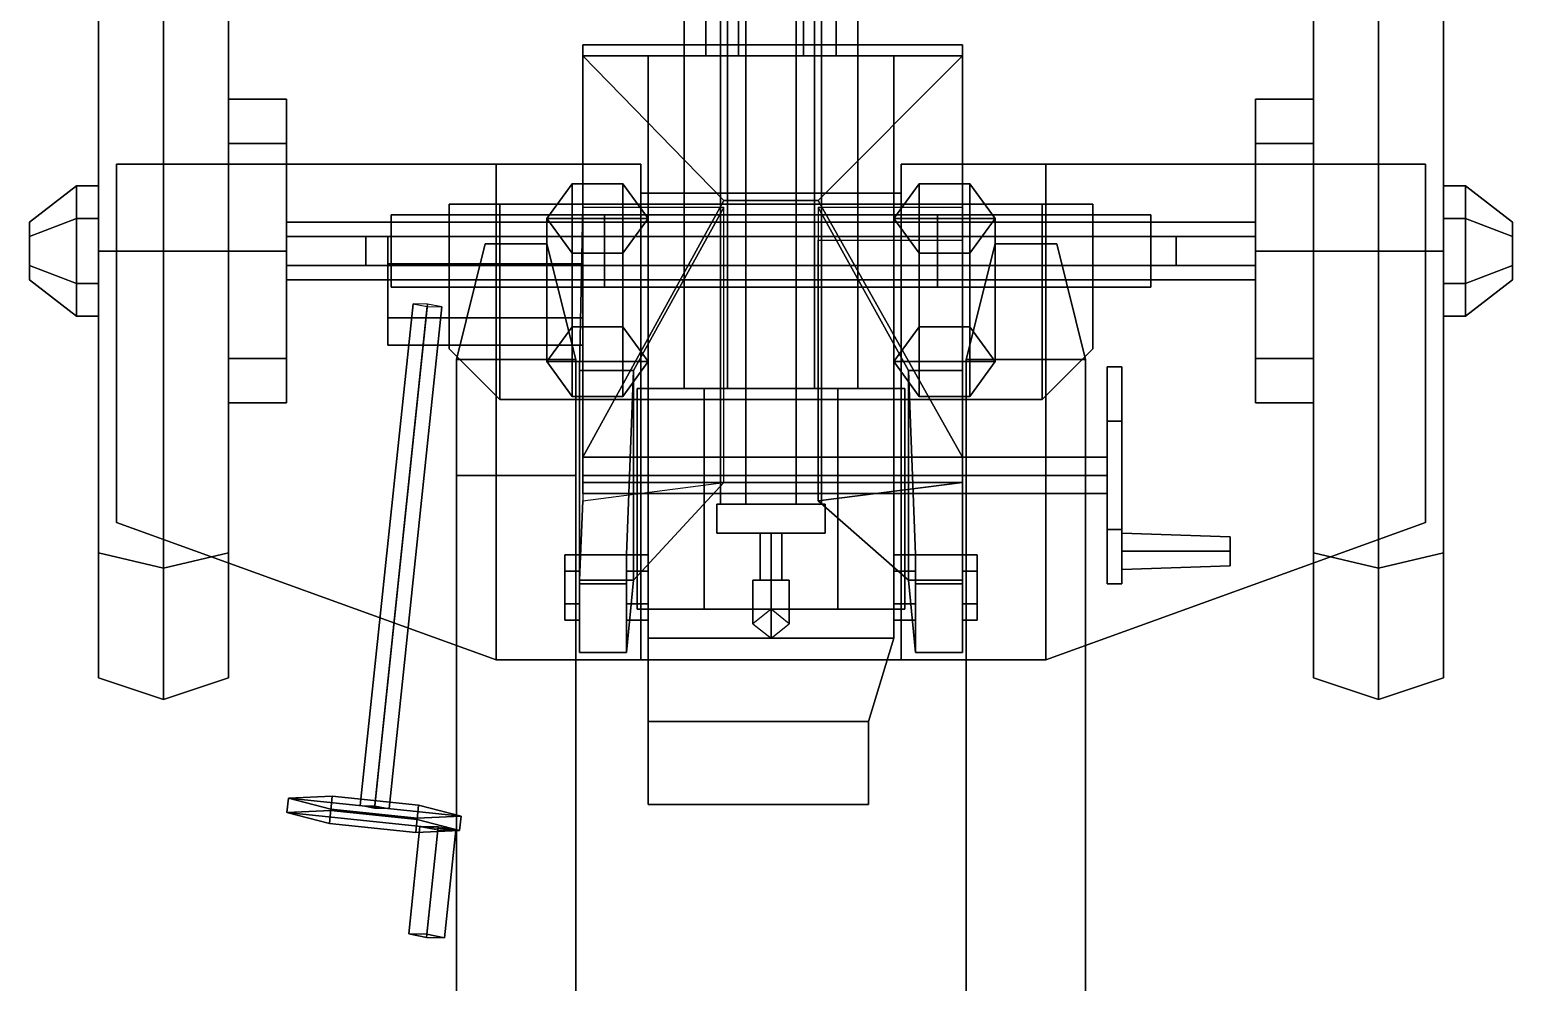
# Model space of a CAD drawing. Header units: millimetres. Extents: x -1.02 to 7, y -3.58 to 5.
# Drawn here: x -1.025 to 1.025, y -0.556 to 0.761 of the extents above; entities that cross this region are included whole.
import ezdxf

# ---------------------------------------------------------------- set-up
doc = ezdxf.new("R2010")
doc.units = ezdxf.units.MM
for name, color, linetype in [('base', 3, 'Continuous'), ('shield', 6, 'Continuous'), ('shield1', 4, 'Continuous'), ('sleeve', 5, 'Continuous'), ('st1', 2, 'Continuous'), ('wheels', 2, 'Continuous')]:
    doc.layers.add(name, color=color, linetype=linetype)

msp = doc.modelspace()

# ---------------------------------------------------------------- linework, layer by layer
at = {"layer": 'base'}
for points in [[(-0.26, 0.74, 0.425), (-0.26, 0.12, 0.425), (-0.26, 0.12, 0.485), (-0.26, 0.74, 0.485)], [(0.265, 0.74, 0.425), (0.265, 0.12, 0.425), (-0.26, 0.12, 0.425), (-0.26, 0.74, 0.425)], [(-0.26, 0.74, 0.485), (-0.26, 0.12, 0.485), (-0.26, 0.145, 0.545), (-0.26, 0.74, 0.545)], [(0.265, 0.74, 0.545), (0.265, 0.74, 0.425), (-0.26, 0.74, 0.425), (-0.26, 0.74, 0.545)], [(-0.26, 0.74, 0.545), (-0.26, 0.145, 0.545), (-0.26, 0.135, 0.795), (-0.26, 0.725, 0.71)], [(0.265, 0.725, 0.71), (0.265, 0.74, 0.545), (-0.26, 0.74, 0.545), (-0.26, 0.725, 0.71)], [(0.265, 0.12, 0.485), (0.265, 0.12, 0.425), (0.265, 0.74, 0.425), (0.265, 0.74, 0.485)], [(0.265, 0.145, 0.545), (0.265, 0.12, 0.485), (0.265, 0.74, 0.485), (0.265, 0.74, 0.545)], [(0.265, 0.135, 0.795), (0.265, 0.145, 0.545), (0.265, 0.74, 0.545), (0.265, 0.725, 0.71)], [(-0.26, 0.725, 0.71), (-0.26, 0.135, 0.795), (-0.26, 0.17, 0.795), (-0.065, 0.525, 0.83)], [(0.065, 0.525, 0.83), (0.265, 0.725, 0.71), (-0.26, 0.725, 0.71), (-0.065, 0.525, 0.83)], [(0.265, 0.17, 0.795), (0.265, 0.135, 0.795), (0.265, 0.725, 0.71), (0.065, 0.525, 0.83)], [(-0.275, 0.5481, 1.0069), (-0.31, 0.5, 0.97), (-0.31, 0.3022, 1.2278), (-0.275, 0.3502, 1.2647)], [(-0.17, 0.5, 0.97), (-0.31, 0.5, 0.97), (-0.275, 0.5481, 1.0069), (-0.205, 0.5481, 1.0069)], [(-0.205, 0.5481, 1.0069), (-0.275, 0.5481, 1.0069), (-0.275, 0.3502, 1.2647), (-0.205, 0.3502, 1.2647)], [(-0.17, 0.5, 0.97), (-0.205, 0.5481, 1.0069), (-0.205, 0.3502, 1.2647), (-0.17, 0.3022, 1.2278)], [(0.205, 0.5481, 1.0069), (0.17, 0.5, 0.97), (0.17, 0.3022, 1.2278), (0.205, 0.3502, 1.2647)], [(0.31, 0.5, 0.97), (0.17, 0.5, 0.97), (0.205, 0.5481, 1.0069), (0.275, 0.5481, 1.0069)], [(0.275, 0.5481, 1.0069), (0.205, 0.5481, 1.0069), (0.205, 0.3502, 1.2647), (0.275, 0.3502, 1.2647)], [(0.31, 0.5, 0.97), (0.275, 0.5481, 1.0069), (0.275, 0.3502, 1.2647), (0.31, 0.3022, 1.2278)], [(-0.445, 0.52, 0.695), (-0.445, 0.52, 0.545), (-0.445, 0.32, 0.545), (-0.445, 0.32, 0.695)], [(-0.445, 0.32, 0.545), (-0.445, 0.52, 0.545), (-0.375, 0.52, 0.545), (-0.375, 0.25, 0.545)], [(-0.375, 0.25, 0.695), (-0.375, 0.52, 0.695), (-0.445, 0.52, 0.695), (-0.445, 0.32, 0.695)], [(-0.375, 0.52, 0.695), (-0.375, 0.52, 0.545), (-0.445, 0.52, 0.545), (-0.445, 0.52, 0.695)], [(0.375, 0.52, 0.695), (0.375, 0.52, 0.545), (-0.375, 0.52, 0.545), (-0.375, 0.52, 0.695)], [(0.375, 0.52, 0.545), (0.375, 0.25, 0.545), (-0.375, 0.25, 0.545), (-0.375, 0.52, 0.545)], [(-0.375, 0.52, 0.695), (-0.375, 0.25, 0.695), (0.375, 0.25, 0.695), (0.375, 0.52, 0.695)], [(-0.19, 0.29, 1.06), (-0.065, 0.515, 0.83), (-0.26, 0.515, 0.795), (-0.265, 0.29, 1.06)], [(-0.26, 0.515, 0.795), (-0.26, 0.11, 0.795), (-0.265, 0, 1.06), (-0.265, 0.29, 1.06)], [(-0.065, 0.525, 0.83), (-0.26, 0.17, 0.795), (0.265, 0.17, 0.795), (0.065, 0.525, 0.83)], [(-0.19, 0, 1.06), (-0.065, 0.135, 0.83), (-0.065, 0.515, 0.83), (-0.19, 0.29, 1.06)], [(0.265, 0.29, 1.06), (0.265, 0.515, 0.795), (0.065, 0.515, 0.83), (0.19, 0.29, 1.06)], [(0.065, 0.515, 0.83), (0.065, 0.11, 0.83), (0.19, 0, 1.06), (0.19, 0.29, 1.06)], [(0.265, 0, 1.06), (0.265, 0.135, 0.795), (0.265, 0.515, 0.795), (0.265, 0.29, 1.06)], [(0.445, 0.52, 0.695), (0.445, 0.52, 0.545), (0.375, 0.52, 0.545), (0.375, 0.52, 0.695)], [(0.445, 0.52, 0.545), (0.445, 0.32, 0.545), (0.375, 0.25, 0.545), (0.375, 0.52, 0.545)], [(0.375, 0.52, 0.695), (0.375, 0.25, 0.695), (0.445, 0.32, 0.695), (0.445, 0.52, 0.695)], [(0.445, 0.32, 0.695), (0.445, 0.32, 0.545), (0.445, 0.52, 0.545), (0.445, 0.52, 0.695)], [(0.67, 0.475, 0.6546), (0.67, 0.495, 0.62), (-0.67, 0.495, 0.62), (-0.67, 0.475, 0.6546)], [(0.67, 0.495, 0.62), (0.67, 0.475, 0.5854), (-0.67, 0.475, 0.5854), (-0.67, 0.495, 0.62)], [(0.525, 0.505, 0.46), (0.525, 0.505, 0.435), (-0.525, 0.505, 0.435), (-0.525, 0.505, 0.46)], [(-0.525, 0.505, 0.46), (-0.525, 0.505, 0.435), (-0.525, 0.405, 0.435), (-0.525, 0.405, 0.46)], [(-0.525, 0.505, 0.435), (0.525, 0.505, 0.435), (0.525, 0.405, 0.435), (-0.525, 0.405, 0.435)], [(0.23, 0.505, 0.495), (0.525, 0.505, 0.46), (-0.525, 0.505, 0.46), (-0.23, 0.505, 0.495)], [(-0.23, 0.505, 0.495), (-0.525, 0.505, 0.46), (-0.525, 0.405, 0.46), (-0.23, 0.405, 0.495)], [(-0.31, 0.5, 0.97), (-0.275, 0.4519, 0.9331), (-0.275, 0.2541, 1.1909), (-0.31, 0.3022, 1.2278)], [(-0.205, 0.4519, 0.9331), (-0.275, 0.4519, 0.9331), (-0.31, 0.5, 0.97), (-0.17, 0.5, 0.97)], [(-0.23, 0.405, 0.495), (0.23, 0.405, 0.495), (0.23, 0.505, 0.495), (-0.23, 0.505, 0.495)], [(-0.205, 0.4519, 0.9331), (-0.17, 0.5, 0.97), (-0.17, 0.3022, 1.2278), (-0.205, 0.2541, 1.1909)], [(0.17, 0.5, 0.97), (0.205, 0.4519, 0.9331), (0.205, 0.2541, 1.1909), (0.17, 0.3022, 1.2278)], [(0.275, 0.4519, 0.9331), (0.205, 0.4519, 0.9331), (0.17, 0.5, 0.97), (0.31, 0.5, 0.97)], [(0.23, 0.405, 0.495), (0.525, 0.405, 0.46), (0.525, 0.505, 0.46), (0.23, 0.505, 0.495)], [(0.275, 0.4519, 0.9331), (0.31, 0.5, 0.97), (0.31, 0.3022, 1.2278), (0.275, 0.2541, 1.1909)], [(0.525, 0.405, 0.46), (0.525, 0.405, 0.435), (0.525, 0.505, 0.435), (0.525, 0.505, 0.46)], [(0.67, 0.435, 0.6546), (0.67, 0.475, 0.6546), (-0.67, 0.475, 0.6546), (-0.67, 0.435, 0.6546)], [(0.67, 0.475, 0.5854), (0.67, 0.435, 0.5854), (-0.67, 0.435, 0.5854), (-0.67, 0.475, 0.5854)], [(-0.525, 0.475, 0.685), (-0.525, 0.475, 0.405), (-0.56, 0.475, 0.405), (-0.56, 0.475, 0.685)], [(-0.56, 0.475, 0.685), (-0.56, 0.475, 0.405), (-0.56, 0.435, 0.405), (-0.56, 0.435, 0.685)], [(-0.56, 0.475, 0.405), (-0.525, 0.475, 0.405), (-0.525, 0.435, 0.405), (-0.56, 0.435, 0.405)], [(-0.56, 0.435, 0.685), (-0.525, 0.435, 0.685), (-0.525, 0.475, 0.685), (-0.56, 0.475, 0.685)], [(-0.26, 0.4375, 0.905), (-0.26, 0.475, 0.84), (-0.53, 0.475, 0.84), (-0.53, 0.4375, 0.905)], [(-0.26, 0.475, 0.84), (-0.26, 0.4375, 0.775), (-0.53, 0.4375, 0.775), (-0.53, 0.475, 0.84)], [(-0.53, 0.3625, 0.905), (-0.53, 0.4375, 0.905), (-0.53, 0.475, 0.84), (-0.53, 0.325, 0.84)], [(-0.53, 0.325, 0.84), (-0.53, 0.475, 0.84), (-0.53, 0.4375, 0.775), (-0.53, 0.3625, 0.775)], [(-0.525, 0.435, 0.685), (-0.525, 0.435, 0.405), (-0.525, 0.475, 0.405), (-0.525, 0.475, 0.685)], [(0.56, 0.475, 0.685), (0.56, 0.475, 0.405), (0.525, 0.475, 0.405), (0.525, 0.475, 0.685)], [(0.525, 0.475, 0.685), (0.525, 0.475, 0.405), (0.525, 0.435, 0.405), (0.525, 0.435, 0.685)], [(0.525, 0.475, 0.405), (0.56, 0.475, 0.405), (0.56, 0.435, 0.405), (0.525, 0.435, 0.405)], [(0.525, 0.435, 0.685), (0.56, 0.435, 0.685), (0.56, 0.475, 0.685), (0.525, 0.475, 0.685)], [(0.56, 0.435, 0.685), (0.56, 0.435, 0.405), (0.56, 0.475, 0.405), (0.56, 0.475, 0.685)], [(-0.275, 0.4519, 0.9331), (-0.205, 0.4519, 0.9331), (-0.205, 0.2541, 1.1909), (-0.275, 0.2541, 1.1909)], [(0.265, 0.47, 0.795), (0.265, 0.135, 0.795), (0.065, 0.11, 0.83), (0.065, 0.47, 0.83)], [(0.205, 0.4519, 0.9331), (0.275, 0.4519, 0.9331), (0.275, 0.2541, 1.1909), (0.205, 0.2541, 1.1909)], [(0.67, 0.415, 0.62), (0.67, 0.435, 0.6546), (-0.67, 0.435, 0.6546), (-0.67, 0.415, 0.62)], [(0.67, 0.435, 0.5854), (0.67, 0.415, 0.62), (-0.67, 0.415, 0.62), (-0.67, 0.435, 0.5854)], [(-0.56, 0.435, 0.405), (-0.525, 0.435, 0.405), (-0.525, 0.435, 0.685), (-0.56, 0.435, 0.685)], [(-0.26, 0.3625, 0.905), (-0.26, 0.4375, 0.905), (-0.53, 0.4375, 0.905), (-0.53, 0.3625, 0.905)], [(-0.26, 0.4375, 0.775), (-0.26, 0.3625, 0.775), (-0.53, 0.3625, 0.775), (-0.53, 0.4375, 0.775)], [(0.525, 0.435, 0.405), (0.56, 0.435, 0.405), (0.56, 0.435, 0.685), (0.525, 0.435, 0.685)], [(-0.525, 0.405, 0.435), (0.525, 0.405, 0.435), (0.525, 0.405, 0.46), (-0.525, 0.405, 0.46)], [(-0.525, 0.405, 0.46), (0.525, 0.405, 0.46), (0.23, 0.405, 0.495), (-0.23, 0.405, 0.495)], [(-0.4748, 0.3817, 0.8599), (-0.4949, 0.3821, 0.84), (-0.5678, -0.3114, 0.901), (-0.5477, -0.3118, 0.9209)], [(-0.4949, 0.3821, 0.84), (-0.4752, 0.3783, 0.8201), (-0.5481, -0.3152, 0.8811), (-0.5678, -0.3114, 0.901)], [(-0.4752, 0.3783, 0.8201), (-0.4551, 0.3779, 0.84), (-0.528, -0.3156, 0.901), (-0.5481, -0.3152, 0.8811)], [(-0.4551, 0.3779, 0.84), (-0.4748, 0.3817, 0.8599), (-0.5477, -0.3118, 0.9209), (-0.528, -0.3156, 0.901)], [(-0.26, 0.325, 0.84), (-0.26, 0.3625, 0.905), (-0.53, 0.3625, 0.905), (-0.53, 0.325, 0.84)], [(-0.26, 0.3625, 0.775), (-0.26, 0.325, 0.84), (-0.53, 0.325, 0.84), (-0.53, 0.3625, 0.775)], [(-0.205, 0.3502, 1.2647), (-0.275, 0.3502, 1.2647), (-0.31, 0.3022, 1.2278), (-0.17, 0.3022, 1.2278)], [(0.275, 0.3502, 1.2647), (0.205, 0.3502, 1.2647), (0.17, 0.3022, 1.2278), (0.31, 0.3022, 1.2278)], [(-0.445, 0.32, 0.695), (-0.445, 0.32, 0.545), (-0.375, 0.25, 0.545), (-0.375, 0.25, 0.695)], [(0.375, 0.25, 0.695), (0.375, 0.25, 0.545), (0.445, 0.32, 0.545), (0.445, 0.32, 0.695)], [(-0.17, 0.3022, 1.2278), (-0.31, 0.3022, 1.2278), (-0.275, 0.2541, 1.1909), (-0.205, 0.2541, 1.1909)], [(-0.265, 0.29, 1.06), (-0.265, 0, 1.06), (-0.265, -0.1, 1.24), (-0.265, 0.035, 1.345)], [(-0.2, 0.035, 1.345), (-0.19, 0.29, 1.06), (-0.265, 0.29, 1.06), (-0.265, 0.035, 1.345)], [(-0.19, 0.29, 1.06), (-0.19, 0, 1.06), (-0.265, 0, 1.06), (-0.265, 0.29, 1.06)], [(-0.2, -0.1, 1.24), (-0.19, 0, 1.06), (-0.19, 0.29, 1.06), (-0.2, 0.035, 1.345)], [(0.31, 0.3022, 1.2278), (0.17, 0.3022, 1.2278), (0.205, 0.2541, 1.1909), (0.275, 0.2541, 1.1909)], [(0.19, 0.29, 1.06), (0.19, 0, 1.06), (0.2, -0.1, 1.24), (0.2, 0.035, 1.345)], [(0.265, 0.035, 1.345), (0.265, 0.29, 1.06), (0.19, 0.29, 1.06), (0.2, 0.035, 1.345)], [(0.265, 0.29, 1.06), (0.265, 0, 1.06), (0.19, 0, 1.06), (0.19, 0.29, 1.06)], [(0.265, -0.1, 1.24), (0.265, 0, 1.06), (0.265, 0.29, 1.06), (0.265, 0.035, 1.345)], [(0.485, 0.22, 1.2949), (0.485, 0.295, 1.165), (0.465, 0.295, 1.165), (0.465, 0.22, 1.2949)], [(0.485, 0.295, 1.165), (0.485, 0.22, 1.0351), (0.465, 0.22, 1.0351), (0.465, 0.295, 1.165)], [(0.465, 0.07, 1.2949), (0.465, 0.22, 1.2949), (0.465, 0.295, 1.165), (0.465, -0.005, 1.165)], [(0.465, -0.005, 1.165), (0.465, 0.295, 1.165), (0.465, 0.22, 1.0351), (0.465, 0.07, 1.0351)], [(0.485, -0.005, 1.165), (0.485, 0.295, 1.165), (0.485, 0.22, 1.2949), (0.485, 0.07, 1.2949)], [(0.485, 0.07, 1.0351), (0.485, 0.22, 1.0351), (0.485, 0.295, 1.165), (0.485, -0.005, 1.165)], [(-0.375, 0.25, 0.695), (-0.375, 0.25, 0.545), (0.375, 0.25, 0.545), (0.375, 0.25, 0.695)], [(0.485, 0.07, 1.2949), (0.485, 0.22, 1.2949), (0.465, 0.22, 1.2949), (0.465, 0.07, 1.2949)], [(0.485, 0.22, 1.0351), (0.485, 0.07, 1.0351), (0.465, 0.07, 1.0351), (0.465, 0.22, 1.0351)], [(-0.26, 0.17, 0.795), (-0.26, 0.135, 0.795), (0.265, 0.135, 0.795), (0.265, 0.17, 0.795)], [(0.465, 0.145, 1.19), (0.465, 0.17, 1.165), (0.265, 0.17, 1.165), (0.265, 0.145, 1.19)], [(0.465, 0.17, 1.165), (0.465, 0.145, 1.14), (0.265, 0.145, 1.14), (0.265, 0.17, 1.165)], [(-0.26, 0.145, 0.545), (-0.26, 0.12, 0.485), (0.265, 0.12, 0.485), (0.265, 0.145, 0.545)], [(-0.26, 0.135, 0.795), (-0.26, 0.145, 0.545), (0.265, 0.145, 0.545), (0.265, 0.135, 0.795)], [(0.465, 0.12, 1.165), (0.465, 0.145, 1.19), (0.265, 0.145, 1.19), (0.265, 0.12, 1.165)], [(0.465, 0.145, 1.14), (0.465, 0.12, 1.165), (0.265, 0.12, 1.165), (0.265, 0.145, 1.14)], [(-0.265, 0, 1.06), (-0.26, 0.11, 0.795), (-0.065, 0.135, 0.83), (-0.19, 0, 1.06)], [(0.19, 0, 1.06), (0.065, 0.11, 0.83), (0.265, 0.135, 0.795), (0.265, 0, 1.06)], [(-0.26, 0.12, 0.485), (-0.26, 0.12, 0.425), (0.265, 0.12, 0.425), (0.265, 0.12, 0.485)], [(0.485, -0.005, 1.165), (0.485, 0.07, 1.2949), (0.465, 0.07, 1.2949), (0.465, -0.005, 1.165)], [(0.485, 0.07, 1.0351), (0.485, -0.005, 1.165), (0.465, -0.005, 1.165), (0.465, 0.07, 1.0351)], [(0.485, 0.04, 1.14), (0.485, 0.065, 1.165), (0.635, 0.06, 1.165), (0.635, 0.04, 1.145)], [(0.485, 0.065, 1.165), (0.485, 0.04, 1.19), (0.635, 0.04, 1.185), (0.635, 0.06, 1.165)], [(0.635, 0.04, 1.185), (0.635, 0.02, 1.165), (0.635, 0.04, 1.145), (0.635, 0.06, 1.165)], [(-0.265, 0.035, 1.345), (-0.265, -0.1, 1.24), (-0.265, -0.1, 1.32), (-0.265, -0.005, 1.375)], [(-0.2, -0.005, 1.375), (-0.2, 0.035, 1.345), (-0.265, 0.035, 1.345), (-0.265, -0.005, 1.375)], [(-0.2, -0.1, 1.32), (-0.2, -0.1, 1.24), (-0.2, 0.035, 1.345), (-0.2, -0.005, 1.375)], [(0.265, -0.005, 1.375), (0.265, 0.035, 1.345), (0.2, 0.035, 1.345), (0.2, -0.005, 1.375)], [(0.2, 0.035, 1.345), (0.2, -0.1, 1.24), (0.2, -0.1, 1.32), (0.2, -0.005, 1.375)], [(0.265, -0.1, 1.32), (0.265, -0.1, 1.24), (0.265, 0.035, 1.345), (0.265, -0.005, 1.375)], [(0.485, 0.015, 1.165), (0.485, 0.04, 1.14), (0.635, 0.04, 1.145), (0.635, 0.02, 1.165)], [(0.485, 0.04, 1.19), (0.485, 0.015, 1.165), (0.635, 0.02, 1.165), (0.635, 0.04, 1.185)], [(-0.265, -0.1, 1.24), (-0.265, 0, 1.06), (-0.19, 0, 1.06), (-0.2, -0.1, 1.24)], [(-0.265, -0.005, 1.375), (-0.265, -0.1, 1.32), (-0.2, -0.1, 1.32), (-0.2, -0.005, 1.375)], [(0.2, -0.1, 1.24), (0.19, 0, 1.06), (0.265, 0, 1.06), (0.265, -0.1, 1.24)], [(0.2, -0.005, 1.375), (0.2, -0.1, 1.32), (0.265, -0.1, 1.32), (0.265, -0.005, 1.375)], [(-0.265, -0.1, 1.32), (-0.265, -0.1, 1.24), (-0.2, -0.1, 1.24), (-0.2, -0.1, 1.32)], [(0.2, -0.1, 1.32), (0.2, -0.1, 1.24), (0.265, -0.1, 1.24), (0.265, -0.1, 1.32)], [(-0.6066, -0.2982, 1.0045), (-0.6672, -0.301, 0.901), (-0.6693, -0.3208, 0.9028), (-0.6087, -0.3181, 1.0063)], [(-0.6672, -0.301, 0.901), (-0.6085, -0.3163, 0.7975), (-0.6106, -0.3361, 0.7992), (-0.6693, -0.3208, 0.9028)], [(-0.4285, -0.3261, 0.901), (-0.6672, -0.301, 0.901), (-0.6066, -0.2982, 1.0045), (-0.4873, -0.3108, 1.0045)], [(-0.4892, -0.3288, 0.7975), (-0.6085, -0.3163, 0.7975), (-0.6672, -0.301, 0.901), (-0.4285, -0.3261, 0.901)], [(-0.4873, -0.3108, 1.0045), (-0.6066, -0.2982, 1.0045), (-0.6087, -0.3181, 1.0063), (-0.4894, -0.3306, 1.0063)], [(-0.4894, -0.3306, 1.0063), (-0.6087, -0.3181, 1.0063), (-0.6693, -0.3208, 0.9028), (-0.4306, -0.3459, 0.9028)], [(-0.4306, -0.3459, 0.9028), (-0.6693, -0.3208, 0.9028), (-0.6106, -0.3361, 0.7992), (-0.4912, -0.3486, 0.7992)], [(-0.6085, -0.3163, 0.7975), (-0.4892, -0.3288, 0.7975), (-0.4912, -0.3486, 0.7992), (-0.6106, -0.3361, 0.7992)], [(-0.4892, -0.3288, 0.7975), (-0.4285, -0.3261, 0.901), (-0.4306, -0.3459, 0.9028), (-0.4912, -0.3486, 0.7992)], [(-0.4285, -0.3261, 0.901), (-0.4873, -0.3108, 1.0045), (-0.4894, -0.3306, 1.0063), (-0.4306, -0.3459, 0.9028)], [(-0.4602, -0.3406, 0.9277), (-0.4853, -0.3401, 0.9028), (-0.5009, -0.4887, 0.9158), (-0.4759, -0.4892, 0.9407)], [(-0.4853, -0.3401, 0.9028), (-0.4607, -0.3449, 0.8778), (-0.4763, -0.4935, 0.8909), (-0.5009, -0.4887, 0.9158)], [(-0.4607, -0.3449, 0.8778), (-0.4356, -0.3454, 0.9028), (-0.4512, -0.494, 0.9158), (-0.4763, -0.4935, 0.8909)], [(-0.4356, -0.3454, 0.9028), (-0.4602, -0.3406, 0.9277), (-0.4759, -0.4892, 0.9407), (-0.4512, -0.494, 0.9158)], [(-0.4759, -0.4892, 0.9407), (-0.5009, -0.4887, 0.9158), (-0.4763, -0.4935, 0.8909), (-0.4512, -0.494, 0.9158)]]:
    msp.add_3dface(points, dxfattribs=at)
at = {"layer": 'shield'}
for points in [[(-0.905, 0.575, 1.405), (-0.38, 0.575, 1.405), (-0.38, -0.11, 1.915), (-0.905, 0.08, 1.78)], [(-0.38, 0.575, 1.405), (-0.905, 0.575, 1.405), (-0.905, 0.08, 1.78), (-0.38, -0.11, 1.915)], [(-0.665, 0.575, 1.06), (-0.38, 0.575, 1.06), (-0.38, 0.575, 1.405), (-0.64, 0.575, 1.405)], [(-0.38, 0.575, 1.06), (-0.665, 0.575, 1.06), (-0.64, 0.575, 1.405), (-0.38, 0.575, 1.405)], [(-0.54, 0.575, 0.935), (-0.315, 0.575, 0.935), (-0.315, 0.575, 1.06), (-0.665, 0.575, 1.06)], [(-0.315, 0.575, 0.935), (-0.54, 0.575, 0.935), (-0.665, 0.575, 1.06), (-0.315, 0.575, 1.06)], [(-0.54, 0.575, 0.805), (-0.315, 0.575, 0.805), (-0.315, 0.575, 0.935), (-0.54, 0.575, 0.935)], [(-0.315, 0.575, 0.805), (-0.54, 0.575, 0.805), (-0.54, 0.575, 0.935), (-0.315, 0.575, 0.935)], [(-0.38, 0.575, 1.405), (-0.18, 0.575, 1.405), (-0.18, -0.11, 1.915), (-0.38, -0.11, 1.915)], [(-0.18, 0.575, 1.405), (-0.38, 0.575, 1.405), (-0.38, -0.11, 1.915), (-0.18, -0.11, 1.915)], [(-0.18, 0.575, 1.06), (-0.38, 0.575, 1.06), (-0.38, 0.575, 1.405), (-0.18, 0.575, 1.405)], [(-0.38, 0.575, 1.06), (-0.18, 0.575, 1.06), (-0.18, 0.575, 1.405), (-0.38, 0.575, 1.405)], [(-0.265, 0.575, 1.025), (-0.315, 0.575, 0.935), (-0.315, 0.575, 1.06), (-0.18, 0.575, 1.06)], [(-0.315, 0.575, 0.935), (-0.265, 0.575, 1.025), (-0.18, 0.575, 1.06), (-0.315, 0.575, 1.06)], [(0.18, 0.575, 1.405), (0.38, 0.575, 1.405), (0.38, -0.11, 1.915), (0.18, -0.11, 1.915)], [(0.38, 0.575, 1.405), (0.18, 0.575, 1.405), (0.18, -0.11, 1.915), (0.38, -0.11, 1.915)], [(0.18, 0.575, 1.06), (0.38, 0.575, 1.06), (0.38, 0.575, 1.405), (0.18, 0.575, 1.405)], [(0.38, 0.575, 1.06), (0.18, 0.575, 1.06), (0.18, 0.575, 1.405), (0.38, 0.575, 1.405)], [(0.315, 0.575, 0.935), (0.265, 0.575, 1.025), (0.18, 0.575, 1.06), (0.315, 0.575, 1.06)], [(0.265, 0.575, 1.025), (0.315, 0.575, 0.935), (0.315, 0.575, 1.06), (0.18, 0.575, 1.06)], [(0.54, 0.575, 0.805), (0.315, 0.575, 0.805), (0.315, 0.575, 0.935), (0.54, 0.575, 0.935)], [(0.315, 0.575, 0.805), (0.54, 0.575, 0.805), (0.54, 0.575, 0.935), (0.315, 0.575, 0.935)], [(0.315, 0.575, 0.935), (0.54, 0.575, 0.935), (0.665, 0.575, 1.06), (0.315, 0.575, 1.06)], [(0.54, 0.575, 0.935), (0.315, 0.575, 0.935), (0.315, 0.575, 1.06), (0.665, 0.575, 1.06)], [(0.38, 0.575, 1.405), (0.905, 0.575, 1.405), (0.905, 0.08, 1.78), (0.38, -0.11, 1.915)], [(0.905, 0.575, 1.405), (0.38, 0.575, 1.405), (0.38, -0.11, 1.915), (0.905, 0.08, 1.78)], [(0.665, 0.575, 1.06), (0.38, 0.575, 1.06), (0.38, 0.575, 1.405), (0.64, 0.575, 1.405)], [(0.38, 0.575, 1.06), (0.665, 0.575, 1.06), (0.64, 0.575, 1.405), (0.38, 0.575, 1.405)]]:
    msp.add_3dface(points, dxfattribs=at)
at = {"layer": 'shield1'}
for points in [[(0.18, 0.535, 1.435), (-0.18, 0.535, 1.435), (-0.18, -0.11, 1.915), (0.18, -0.11, 1.915)], [(-0.18, 0.535, 1.435), (0.18, 0.535, 1.435), (0.18, -0.11, 1.915), (-0.18, -0.11, 1.915)]]:
    msp.add_3dface(points, dxfattribs=at)
at = {"layer": 'sleeve'}
for points in [[(-0.045, 1.68, 1.1629), (-0.09, 1.68, 1.085), (-0.09, 0.725, 1.085), (-0.045, 0.725, 1.1629)], [(-0.09, 1.68, 1.085), (-0.045, 1.68, 1.0071), (-0.045, 0.725, 1.0071), (-0.09, 0.725, 1.085)], [(0.045, 1.68, 1.1629), (-0.045, 1.68, 1.1629), (-0.045, 0.725, 1.1629), (0.045, 0.725, 1.1629)], [(-0.045, 1.68, 1.0071), (0.045, 1.68, 1.0071), (0.045, 0.725, 1.0071), (-0.045, 0.725, 1.0071)], [(0.09, 1.68, 1.085), (0.045, 1.68, 1.1629), (0.045, 0.725, 1.1629), (0.09, 0.725, 1.085)], [(0.045, 1.68, 1.0071), (0.09, 1.68, 1.085), (0.09, 0.725, 1.085), (0.045, 0.725, 1.0071)], [(-0.035, 1.45, 1.6056), (-0.07, 1.45, 1.545), (-0.07, 0.105, 1.545), (-0.035, 0.105, 1.6056)], [(-0.07, 1.45, 1.545), (-0.035, 1.45, 1.4844), (-0.035, 0.105, 1.4844), (-0.07, 0.105, 1.545)], [(0.035, 1.45, 1.6056), (-0.035, 1.45, 1.6056), (-0.035, 0.105, 1.6056), (0.035, 0.105, 1.6056)], [(-0.035, 1.45, 1.4844), (0.035, 1.45, 1.4844), (0.035, 0.105, 1.4844), (-0.035, 0.105, 1.4844)], [(0.07, 1.45, 1.545), (0.035, 1.45, 1.6056), (0.035, 0.105, 1.6056), (0.07, 0.105, 1.545)], [(0.035, 1.45, 1.4844), (0.07, 1.45, 1.545), (0.07, 0.105, 1.545), (0.035, 0.105, 1.4844)], [(-0.06, 1.265, 1.4089), (-0.12, 1.265, 1.305), (-0.12, 0.265, 1.305), (-0.06, 0.265, 1.4089)], [(-0.12, 1.265, 1.305), (-0.06, 1.265, 1.2011), (-0.06, 0.265, 1.2011), (-0.12, 0.265, 1.305)], [(0.06, 1.265, 1.4089), (-0.06, 1.265, 1.4089), (-0.06, 0.265, 1.4089), (0.06, 0.265, 1.4089)], [(-0.06, 1.265, 1.2011), (0.06, 1.265, 1.2011), (0.06, 0.265, 1.2011), (-0.06, 0.265, 1.2011)], [(0.12, 1.265, 1.305), (0.06, 1.265, 1.4089), (0.06, 0.265, 1.4089), (0.12, 0.265, 1.305)], [(0.06, 1.265, 1.2011), (0.12, 1.265, 1.305), (0.12, 0.265, 1.305), (0.06, 0.265, 1.2011)], [(0.17, 0.725, 1.035), (0.17, -0.08, 1.035), (-0.17, -0.08, 1.035), (-0.17, 0.725, 1.035)], [(-0.17, 0.725, 1.035), (-0.17, -0.04, 1.035), (-0.17, -0.04, 1.185), (-0.17, 0.725, 1.185)], [(0.17, 0.725, 1.185), (0.17, 0.725, 1.035), (-0.17, 0.725, 1.035), (-0.17, 0.725, 1.185)], [(-0.17, 0.725, 1.185), (-0.17, -0.04, 1.185), (0.17, -0.04, 1.185), (0.17, 0.725, 1.185)], [(0.17, -0.04, 1.185), (0.17, -0.04, 1.035), (0.17, 0.725, 1.035), (0.17, 0.725, 1.185)], [(-0.0925, 0.265, 1.4652), (-0.185, 0.265, 1.305), (-0.185, -0.04, 1.305), (-0.0925, -0.04, 1.4652)], [(-0.185, 0.265, 1.305), (-0.0925, 0.265, 1.1448), (-0.0925, -0.04, 1.1448), (-0.185, -0.04, 1.305)], [(-0.0925, 0.265, 1.1448), (-0.185, 0.265, 1.305), (-0.12, 0.265, 1.305), (-0.06, 0.265, 1.2011)], [(-0.12, 0.265, 1.305), (-0.185, 0.265, 1.305), (-0.0925, 0.265, 1.4652), (-0.06, 0.265, 1.4089)], [(0.0925, 0.265, 1.4652), (-0.0925, 0.265, 1.4652), (-0.0925, -0.04, 1.4652), (0.0925, -0.04, 1.4652)], [(-0.0925, 0.265, 1.1448), (0.0925, 0.265, 1.1448), (0.0925, -0.04, 1.1448), (-0.0925, -0.04, 1.1448)], [(0.06, 0.265, 1.4089), (-0.06, 0.265, 1.4089), (-0.0925, 0.265, 1.4652), (0.0925, 0.265, 1.4652)], [(-0.0925, 0.265, 1.1448), (-0.06, 0.265, 1.2011), (0.06, 0.265, 1.2011), (0.0925, 0.265, 1.1448)], [(0.185, 0.265, 1.305), (0.12, 0.265, 1.305), (0.06, 0.265, 1.4089), (0.0925, 0.265, 1.4652)], [(0.0925, 0.265, 1.1448), (0.06, 0.265, 1.2011), (0.12, 0.265, 1.305), (0.185, 0.265, 1.305)], [(0.185, 0.265, 1.305), (0.0925, 0.265, 1.4652), (0.0925, -0.04, 1.4652), (0.185, -0.04, 1.305)], [(0.0925, 0.265, 1.1448), (0.185, 0.265, 1.305), (0.185, -0.04, 1.305), (0.0925, -0.04, 1.1448)], [(-0.075, 0.105, 1.465), (-0.075, 0.065, 1.465), (-0.075, 0.065, 1.61), (-0.075, 0.105, 1.61)], [(0.075, 0.105, 1.61), (0.075, 0.105, 1.465), (-0.075, 0.105, 1.465), (-0.075, 0.105, 1.61)], [(-0.075, 0.105, 1.61), (-0.075, 0.065, 1.61), (0.075, 0.065, 1.61), (0.075, 0.105, 1.61)], [(0.075, 0.065, 1.61), (0.075, 0.065, 1.465), (0.075, 0.105, 1.465), (0.075, 0.105, 1.61)], [(-0.075, 0.065, 1.61), (-0.075, 0.065, 1.465), (0.075, 0.065, 1.465), (0.075, 0.065, 1.61)], [(0, 0.065, 1.545), (-0.015, 0.065, 1.53), (-0.015, 0, 1.53), (0, 0, 1.545)], [(-0.015, 0.065, 1.53), (0, 0.065, 1.515), (0, 0, 1.515), (-0.015, 0, 1.53)], [(0.015, 0.065, 1.53), (0, 0.065, 1.545), (0, 0, 1.545), (0.015, 0, 1.53)], [(0, 0.065, 1.515), (0.015, 0.065, 1.53), (0.015, 0, 1.53), (0, 0, 1.515)], [(-0.285, 0.0125, 1.276), (-0.285, 0.035, 1.315), (-0.265, 0.035, 1.315), (-0.265, 0.0125, 1.276)], [(-0.285, 0.035, 1.315), (-0.285, 0.0125, 1.354), (-0.265, 0.0125, 1.354), (-0.265, 0.035, 1.315)], [(-0.285, -0.055, 1.315), (-0.285, 0.035, 1.315), (-0.285, 0.0125, 1.276), (-0.285, -0.0325, 1.276)], [(-0.285, -0.0325, 1.354), (-0.285, 0.0125, 1.354), (-0.285, 0.035, 1.315), (-0.285, -0.055, 1.315)], [(-0.17, 0.0125, 1.354), (-0.17, 0.035, 1.315), (-0.2, 0.035, 1.315), (-0.2, 0.0125, 1.354)], [(-0.17, 0.035, 1.315), (-0.17, 0.0125, 1.276), (-0.2, 0.0125, 1.276), (-0.2, 0.035, 1.315)], [(0.2, 0.035, 1.315), (0.2, 0.0125, 1.276), (0.17, 0.0125, 1.276), (0.17, 0.035, 1.315)], [(0.2, 0.0125, 1.354), (0.2, 0.035, 1.315), (0.17, 0.035, 1.315), (0.17, 0.0125, 1.354)], [(0.285, 0.0125, 1.354), (0.285, 0.035, 1.315), (0.265, 0.035, 1.315), (0.265, 0.0125, 1.354)], [(0.285, 0.035, 1.315), (0.285, 0.0125, 1.276), (0.265, 0.0125, 1.276), (0.265, 0.035, 1.315)], [(0.285, -0.055, 1.315), (0.285, 0.035, 1.315), (0.285, 0.0125, 1.354), (0.285, -0.0325, 1.354)], [(0.285, -0.0325, 1.276), (0.285, 0.0125, 1.276), (0.285, 0.035, 1.315), (0.285, -0.055, 1.315)], [(-0.285, -0.0325, 1.276), (-0.285, 0.0125, 1.276), (-0.265, 0.0125, 1.276), (-0.265, -0.0325, 1.276)], [(-0.285, 0.0125, 1.354), (-0.285, -0.0325, 1.354), (-0.265, -0.0325, 1.354), (-0.265, 0.0125, 1.354)], [(-0.17, -0.0325, 1.354), (-0.17, 0.0125, 1.354), (-0.2, 0.0125, 1.354), (-0.2, -0.0325, 1.354)], [(-0.17, 0.0125, 1.276), (-0.17, -0.0325, 1.276), (-0.2, -0.0325, 1.276), (-0.2, 0.0125, 1.276)], [(0.2, 0.0125, 1.276), (0.2, -0.0325, 1.276), (0.17, -0.0325, 1.276), (0.17, 0.0125, 1.276)], [(0.2, -0.0325, 1.354), (0.2, 0.0125, 1.354), (0.17, 0.0125, 1.354), (0.17, -0.0325, 1.354)], [(0.285, -0.0325, 1.354), (0.285, 0.0125, 1.354), (0.265, 0.0125, 1.354), (0.265, -0.0325, 1.354)], [(0.285, 0.0125, 1.276), (0.285, -0.0325, 1.276), (0.265, -0.0325, 1.276), (0.265, 0.0125, 1.276)], [(0, 0, 1.555), (-0.025, 0, 1.53), (-0.025, -0.06, 1.53), (0, -0.08, 1.565)], [(-0.025, 0, 1.53), (0, 0, 1.515), (0, -0.04, 1.5), (-0.025, -0.06, 1.53)], [(-0.025, 0, 1.53), (0, 0, 1.555), (0.025, 0, 1.53), (0, 0, 1.515)], [(0.025, 0, 1.53), (0, 0, 1.555), (0, -0.08, 1.565), (0.025, -0.06, 1.53)], [(0, 0, 1.515), (0.025, 0, 1.53), (0.025, -0.06, 1.53), (0, -0.04, 1.5)], [(-0.285, -0.055, 1.315), (-0.285, -0.0325, 1.276), (-0.265, -0.0325, 1.276), (-0.265, -0.055, 1.315)], [(-0.285, -0.0325, 1.354), (-0.285, -0.055, 1.315), (-0.265, -0.055, 1.315), (-0.265, -0.0325, 1.354)], [(-0.17, -0.055, 1.315), (-0.17, -0.0325, 1.354), (-0.2, -0.0325, 1.354), (-0.2, -0.055, 1.315)], [(-0.17, -0.0325, 1.276), (-0.17, -0.055, 1.315), (-0.2, -0.055, 1.315), (-0.2, -0.0325, 1.276)], [(0.17, -0.04, 1.5), (0.17, -0.04, 1.185), (-0.17, -0.04, 1.185), (-0.17, -0.04, 1.5)], [(-0.17, -0.04, 1.035), (-0.17, -0.08, 1.035), (-0.17, -0.08, 1.565), (-0.17, -0.04, 1.5)], [(-0.17, -0.04, 1.5), (-0.17, -0.08, 1.565), (0.17, -0.08, 1.565), (0.17, -0.04, 1.5)], [(0.2, -0.0325, 1.276), (0.2, -0.055, 1.315), (0.17, -0.055, 1.315), (0.17, -0.0325, 1.276)], [(0.2, -0.055, 1.315), (0.2, -0.0325, 1.354), (0.17, -0.0325, 1.354), (0.17, -0.055, 1.315)], [(0.17, -0.08, 1.565), (0.17, -0.08, 1.035), (0.17, -0.04, 1.035), (0.17, -0.04, 1.5)], [(0.285, -0.055, 1.315), (0.285, -0.0325, 1.354), (0.265, -0.0325, 1.354), (0.265, -0.055, 1.315)], [(0.285, -0.0325, 1.276), (0.285, -0.055, 1.315), (0.265, -0.055, 1.315), (0.265, -0.0325, 1.276)], [(-0.17, -0.08, 1.035), (-0.17, -0.195, 1.035), (-0.17, -0.195, 1.565), (-0.17, -0.08, 1.565)], [(0.17, -0.08, 1.035), (0.135, -0.195, 1.035), (-0.17, -0.195, 1.035), (-0.17, -0.08, 1.035)], [(-0.17, -0.08, 1.565), (-0.17, -0.195, 1.565), (0.135, -0.195, 1.565), (0.17, -0.08, 1.565)], [(0.135, -0.195, 1.565), (0.135, -0.195, 1.035), (0.17, -0.08, 1.035), (0.17, -0.08, 1.565)], [(-0.17, -0.195, 1.12), (-0.17, -0.31, 1.18), (-0.17, -0.31, 1.565), (-0.17, -0.195, 1.565)], [(0.135, -0.195, 1.12), (0.135, -0.31, 1.18), (-0.17, -0.31, 1.18), (-0.17, -0.195, 1.12)], [(-0.17, -0.195, 1.565), (-0.17, -0.31, 1.565), (0.135, -0.31, 1.565), (0.135, -0.195, 1.565)], [(-0.17, -0.195, 1.12), (-0.17, -0.195, 1.035), (0.135, -0.195, 1.035), (0.135, -0.195, 1.12)], [(0.135, -0.31, 1.565), (0.135, -0.31, 1.18), (0.135, -0.195, 1.12), (0.135, -0.195, 1.565)], [(-0.17, -0.31, 1.565), (-0.17, -0.31, 1.18), (0.135, -0.31, 1.18), (0.135, -0.31, 1.565)]]:
    msp.add_3dface(points, dxfattribs=at)
at = {"layer": 'st1'}
for points in [[(-0.395, 0.465, 0.445), (-0.435, 0.305, 0.445), (-0.435, 0.305, 0.485), (-0.395, 0.465, 0.485)], [(-0.31, 0.465, 0.445), (-0.27, 0.305, 0.445), (-0.435, 0.305, 0.445), (-0.395, 0.465, 0.445)], [(-0.395, 0.465, 0.485), (-0.435, 0.305, 0.485), (-0.27, 0.305, 0.485), (-0.31, 0.465, 0.485)], [(-0.395, 0.465, 0.745), (-0.435, 0.305, 0.745), (-0.435, 0.305, 0.785), (-0.395, 0.465, 0.785)], [(-0.31, 0.465, 0.745), (-0.27, 0.305, 0.745), (-0.435, 0.305, 0.745), (-0.395, 0.465, 0.745)], [(-0.395, 0.465, 0.785), (-0.435, 0.305, 0.785), (-0.27, 0.305, 0.785), (-0.31, 0.465, 0.785)], [(-0.31, 0.465, 0.485), (-0.31, 0.465, 0.445), (-0.395, 0.465, 0.445), (-0.395, 0.465, 0.485)], [(-0.31, 0.465, 0.785), (-0.31, 0.465, 0.745), (-0.395, 0.465, 0.745), (-0.395, 0.465, 0.785)], [(-0.27, 0.305, 0.485), (-0.27, 0.305, 0.445), (-0.31, 0.465, 0.445), (-0.31, 0.465, 0.485)], [(-0.27, 0.305, 0.785), (-0.27, 0.305, 0.745), (-0.31, 0.465, 0.745), (-0.31, 0.465, 0.785)], [(0.31, 0.465, 0.445), (0.27, 0.305, 0.445), (0.27, 0.305, 0.485), (0.31, 0.465, 0.485)], [(0.31, 0.465, 0.485), (0.27, 0.305, 0.485), (0.435, 0.305, 0.485), (0.395, 0.465, 0.485)], [(0.395, 0.465, 0.445), (0.435, 0.305, 0.445), (0.27, 0.305, 0.445), (0.31, 0.465, 0.445)], [(0.31, 0.465, 0.745), (0.27, 0.305, 0.745), (0.27, 0.305, 0.785), (0.31, 0.465, 0.785)], [(0.395, 0.465, 0.745), (0.435, 0.305, 0.745), (0.27, 0.305, 0.745), (0.31, 0.465, 0.745)], [(0.31, 0.465, 0.785), (0.27, 0.305, 0.785), (0.435, 0.305, 0.785), (0.395, 0.465, 0.785)], [(0.395, 0.465, 0.485), (0.395, 0.465, 0.445), (0.31, 0.465, 0.445), (0.31, 0.465, 0.485)], [(0.395, 0.465, 0.785), (0.395, 0.465, 0.745), (0.31, 0.465, 0.745), (0.31, 0.465, 0.785)], [(0.435, 0.305, 0.485), (0.435, 0.305, 0.445), (0.395, 0.465, 0.445), (0.395, 0.465, 0.485)], [(0.435, 0.305, 0.785), (0.435, 0.305, 0.745), (0.395, 0.465, 0.745), (0.395, 0.465, 0.785)], [(-0.435, 0.305, 0.445), (-0.435, 0.145, 0.445), (-0.435, 0.145, 0.585), (-0.435, 0.305, 0.485)], [(-0.27, 0.305, 0.445), (-0.27, 0.145, 0.445), (-0.435, 0.145, 0.445), (-0.435, 0.305, 0.445)], [(-0.435, 0.305, 0.485), (-0.435, 0.145, 0.585), (-0.27, 0.145, 0.585), (-0.27, 0.305, 0.485)], [(-0.435, 0.305, 0.745), (-0.435, 0.145, 0.635), (-0.435, 0.145, 0.775), (-0.435, 0.305, 0.785)], [(-0.27, 0.305, 0.745), (-0.27, 0.145, 0.635), (-0.435, 0.145, 0.635), (-0.435, 0.305, 0.745)], [(-0.435, 0.305, 0.785), (-0.435, 0.145, 0.775), (-0.27, 0.145, 0.775), (-0.27, 0.305, 0.785)], [(-0.27, 0.145, 0.585), (-0.27, 0.145, 0.445), (-0.27, 0.305, 0.445), (-0.27, 0.305, 0.485)], [(-0.27, 0.145, 0.775), (-0.27, 0.145, 0.635), (-0.27, 0.305, 0.745), (-0.27, 0.305, 0.785)], [(0.27, 0.305, 0.745), (0.27, 0.145, 0.635), (0.27, 0.145, 0.775), (0.27, 0.305, 0.785)], [(0.435, 0.305, 0.745), (0.435, 0.145, 0.635), (0.27, 0.145, 0.635), (0.27, 0.305, 0.745)], [(0.27, 0.305, 0.445), (0.27, 0.145, 0.445), (0.27, 0.145, 0.585), (0.27, 0.305, 0.485)], [(0.27, 0.305, 0.485), (0.27, 0.145, 0.585), (0.435, 0.145, 0.585), (0.435, 0.305, 0.485)], [(0.435, 0.305, 0.445), (0.435, 0.145, 0.445), (0.27, 0.145, 0.445), (0.27, 0.305, 0.445)], [(0.27, 0.305, 0.785), (0.27, 0.145, 0.775), (0.435, 0.145, 0.775), (0.435, 0.305, 0.785)], [(0.435, 0.145, 0.775), (0.435, 0.145, 0.635), (0.435, 0.305, 0.745), (0.435, 0.305, 0.785)], [(0.435, 0.145, 0.585), (0.435, 0.145, 0.445), (0.435, 0.305, 0.445), (0.435, 0.305, 0.485)], [(-0.27, 0.145, 0.445), (-0.27, -3.145, 0.015), (-0.435, -3.145, 0.015), (-0.435, 0.145, 0.445)], [(-0.435, -3.145, 0.22), (-0.27, -3.145, 0.22), (-0.27, 0.145, 0.775), (-0.435, 0.145, 0.775)], [(-0.435, 0.145, 0.635), (-0.27, 0.145, 0.635), (-0.27, 0.145, 0.585), (-0.435, 0.145, 0.585)], [(-0.435, 0.145, 0.445), (-0.435, -3.145, 0.015), (-0.435, -3.145, 0.22), (-0.435, 0.145, 0.775)], [(-0.27, 0.145, 0.775), (-0.27, -3.145, 0.22), (-0.27, -3.145, 0.015), (-0.27, 0.145, 0.445)], [(0.27, -3.145, 0.22), (0.435, -3.145, 0.22), (0.435, 0.145, 0.775), (0.27, 0.145, 0.775)], [(0.27, 0.145, 0.445), (0.27, -3.145, 0.015), (0.27, -3.145, 0.22), (0.27, 0.145, 0.775)], [(0.435, 0.145, 0.445), (0.435, -3.145, 0.015), (0.27, -3.145, 0.015), (0.27, 0.145, 0.445)], [(0.27, 0.145, 0.635), (0.435, 0.145, 0.635), (0.435, 0.145, 0.585), (0.27, 0.145, 0.585)], [(0.435, 0.145, 0.775), (0.435, -3.145, 0.22), (0.435, -3.145, 0.015), (0.435, 0.145, 0.445)]]:
    msp.add_3dface(points, dxfattribs=at)
at = {"layer": 'wheels'}
for points in [[(-0.93, 1.045, 0.62), (-0.93, 0.0378, 1.0372), (-0.93, 0.455, 1.21), (-0.93, 0.8722, 1.0372)], [(-0.93, 0.8722, 0.2028), (-0.93, -0.135, 0.62), (-0.93, 0.0378, 1.0372), (-0.93, 1.045, 0.62)], [(-0.75, 0.0378, 0.2028), (-0.75, 1.045, 0.62), (-0.75, 0.8722, 1.0372), (-0.75, -0.135, 0.62)], [(-0.75, 0.455, 0.03), (-0.75, 0.8722, 0.2028), (-0.75, 1.045, 0.62), (-0.75, 0.0378, 0.2028)], [(0.75, 0.455, 1.21), (0.75, 0.8722, 1.0372), (0.75, 1.045, 0.62), (0.75, 0.0378, 1.0372)], [(0.75, 0.0378, 1.0372), (0.75, 1.045, 0.62), (0.75, 0.8722, 0.2028), (0.75, -0.135, 0.62)], [(0.93, 0.8722, 1.0372), (0.93, -0.135, 0.62), (0.93, 0.0378, 0.2028), (0.93, 1.045, 0.62)], [(0.93, 1.045, 0.62), (0.93, 0.0378, 0.2028), (0.93, 0.455, 0.03), (0.93, 0.8722, 0.2028)], [(-0.84, 0.455, 1.24), (-0.84, 0.8934, 1.0584), (-0.93, 0.8722, 1.0372), (-0.93, 0.455, 1.21)], [(-0.84, 0.8934, 0.1816), (-0.84, 0.455), (-0.93, 0.455, 0.03), (-0.93, 0.8722, 0.2028)], [(-0.84, 0.8934, 1.0584), (-0.84, 0.455, 1.24), (-0.75, 0.455, 1.21), (-0.75, 0.8722, 1.0372)], [(-0.84, 0.455), (-0.84, 0.8934, 0.1816), (-0.75, 0.8722, 0.2028), (-0.75, 0.455, 0.03)], [(0.84, 0.8934, 0.1816), (0.84, 0.455), (0.75, 0.455, 0.03), (0.75, 0.8722, 0.2028)], [(0.84, 0.455, 1.24), (0.84, 0.8934, 1.0584), (0.75, 0.8722, 1.0372), (0.75, 0.455, 1.21)], [(0.84, 0.8934, 1.0584), (0.84, 0.455, 1.24), (0.93, 0.455, 1.21), (0.93, 0.8722, 1.0372)], [(0.84, 0.455), (0.84, 0.8934, 0.1816), (0.93, 0.8722, 0.2028), (0.93, 0.455, 0.03)], [(-0.93, 0.455, 0.03), (-0.93, 0.0378, 0.2028), (-0.93, -0.135, 0.62), (-0.93, 0.8722, 0.2028)], [(-0.75, -0.135, 0.62), (-0.75, 0.8722, 1.0372), (-0.75, 0.455, 1.21), (-0.75, 0.0378, 1.0372)], [(0.75, -0.135, 0.62), (0.75, 0.8722, 0.2028), (0.75, 0.455, 0.03), (0.75, 0.0378, 0.2028)], [(0.93, 0.455, 1.21), (0.93, 0.0378, 1.0372), (0.93, -0.135, 0.62), (0.93, 0.8722, 1.0372)], [(-0.67, 0.6035, 0.7685), (-0.67, 0.665, 0.62), (-0.75, 0.665, 0.62), (-0.75, 0.6035, 0.7685)], [(-0.67, 0.665, 0.62), (-0.67, 0.6035, 0.4715), (-0.75, 0.6035, 0.4715), (-0.75, 0.665, 0.62)], [(-0.67, 0.6035, 0.7685), (-0.67, 0.245, 0.62), (-0.67, 0.3065, 0.4715), (-0.67, 0.665, 0.62)], [(-0.67, 0.665, 0.62), (-0.67, 0.3065, 0.4715), (-0.67, 0.455, 0.41), (-0.67, 0.6035, 0.4715)], [(0.67, 0.665, 0.62), (0.67, 0.6035, 0.7685), (0.75, 0.6035, 0.7685), (0.75, 0.665, 0.62)], [(0.67, 0.6035, 0.4715), (0.67, 0.665, 0.62), (0.75, 0.665, 0.62), (0.75, 0.6035, 0.4715)], [(0.67, 0.665, 0.62), (0.67, 0.3065, 0.7685), (0.67, 0.455, 0.83), (0.67, 0.6035, 0.7685)], [(0.67, 0.6035, 0.4715), (0.67, 0.245, 0.62), (0.67, 0.3065, 0.7685), (0.67, 0.665, 0.62)], [(-0.67, 0.455, 0.83), (-0.67, 0.6035, 0.7685), (-0.75, 0.6035, 0.7685), (-0.75, 0.455, 0.83)], [(-0.67, 0.6035, 0.4715), (-0.67, 0.455, 0.41), (-0.75, 0.455, 0.41), (-0.75, 0.6035, 0.4715)], [(-0.67, 0.455, 0.83), (-0.67, 0.3065, 0.7685), (-0.67, 0.245, 0.62), (-0.67, 0.6035, 0.7685)], [(0.67, 0.6035, 0.7685), (0.67, 0.455, 0.83), (0.75, 0.455, 0.83), (0.75, 0.6035, 0.7685)], [(0.67, 0.455, 0.41), (0.67, 0.6035, 0.4715), (0.75, 0.6035, 0.4715), (0.75, 0.455, 0.41)], [(0.67, 0.455, 0.41), (0.67, 0.3065, 0.4715), (0.67, 0.245, 0.62), (0.67, 0.6035, 0.4715)], [(-0.96, 0.5, 0.6979), (-0.96, 0.545, 0.62), (-1.025, 0.495, 0.62), (-1.025, 0.475, 0.6546)], [(-0.96, 0.545, 0.62), (-0.96, 0.5, 0.5421), (-1.025, 0.475, 0.5854), (-1.025, 0.495, 0.62)], [(-0.93, 0.5, 0.6979), (-0.93, 0.545, 0.62), (-0.96, 0.545, 0.62), (-0.96, 0.5, 0.6979)], [(-0.93, 0.545, 0.62), (-0.93, 0.5, 0.5421), (-0.96, 0.5, 0.5421), (-0.96, 0.545, 0.62)], [(0.93, 0.545, 0.62), (0.93, 0.5, 0.6979), (0.96, 0.5, 0.6979), (0.96, 0.545, 0.62)], [(0.93, 0.5, 0.5421), (0.93, 0.545, 0.62), (0.96, 0.545, 0.62), (0.96, 0.5, 0.5421)], [(0.96, 0.545, 0.62), (0.96, 0.5, 0.6979), (1.025, 0.475, 0.6546), (1.025, 0.495, 0.62)], [(0.96, 0.5, 0.5421), (0.96, 0.545, 0.62), (1.025, 0.495, 0.62), (1.025, 0.475, 0.5854)], [(-0.96, 0.41, 0.6979), (-0.96, 0.5, 0.6979), (-1.025, 0.475, 0.6546), (-1.025, 0.435, 0.6546)], [(-0.96, 0.5, 0.5421), (-0.96, 0.41, 0.5421), (-1.025, 0.435, 0.5854), (-1.025, 0.475, 0.5854)], [(-1.025, 0.495, 0.62), (-1.025, 0.415, 0.62), (-1.025, 0.435, 0.6546), (-1.025, 0.475, 0.6546)], [(-1.025, 0.475, 0.5854), (-1.025, 0.435, 0.5854), (-1.025, 0.415, 0.62), (-1.025, 0.495, 0.62)], [(-0.93, 0.41, 0.6979), (-0.93, 0.5, 0.6979), (-0.96, 0.5, 0.6979), (-0.96, 0.41, 0.6979)], [(-0.93, 0.5, 0.5421), (-0.93, 0.41, 0.5421), (-0.96, 0.41, 0.5421), (-0.96, 0.5, 0.5421)], [(0.93, 0.5, 0.6979), (0.93, 0.41, 0.6979), (0.96, 0.41, 0.6979), (0.96, 0.5, 0.6979)], [(0.93, 0.41, 0.5421), (0.93, 0.5, 0.5421), (0.96, 0.5, 0.5421), (0.96, 0.41, 0.5421)], [(0.96, 0.5, 0.6979), (0.96, 0.41, 0.6979), (1.025, 0.435, 0.6546), (1.025, 0.475, 0.6546)], [(0.96, 0.41, 0.5421), (0.96, 0.5, 0.5421), (1.025, 0.475, 0.5854), (1.025, 0.435, 0.5854)], [(1.025, 0.475, 0.6546), (1.025, 0.435, 0.6546), (1.025, 0.415, 0.62), (1.025, 0.495, 0.62)], [(1.025, 0.495, 0.62), (1.025, 0.415, 0.62), (1.025, 0.435, 0.5854), (1.025, 0.475, 0.5854)], [(-0.84, 0.0166, 1.0584), (-0.84, 0.455, 1.24), (-0.93, 0.455, 1.21), (-0.93, 0.0378, 1.0372)], [(-0.84, 0.455), (-0.84, 0.0166, 0.1816), (-0.93, 0.0378, 0.2028), (-0.93, 0.455, 0.03)], [(-0.84, 0.455, 1.24), (-0.84, 0.0166, 1.0584), (-0.75, 0.0378, 1.0372), (-0.75, 0.455, 1.21)], [(-0.84, 0.0166, 0.1816), (-0.84, 0.455), (-0.75, 0.455, 0.03), (-0.75, 0.0378, 0.2028)], [(-0.67, 0.3065, 0.7685), (-0.67, 0.455, 0.83), (-0.75, 0.455, 0.83), (-0.75, 0.3065, 0.7685)], [(-0.67, 0.455, 0.41), (-0.67, 0.3065, 0.4715), (-0.75, 0.3065, 0.4715), (-0.75, 0.455, 0.41)], [(0.67, 0.455, 0.83), (0.67, 0.3065, 0.7685), (0.75, 0.3065, 0.7685), (0.75, 0.455, 0.83)], [(0.67, 0.3065, 0.4715), (0.67, 0.455, 0.41), (0.75, 0.455, 0.41), (0.75, 0.3065, 0.4715)], [(0.84, 0.455), (0.84, 0.0166, 0.1816), (0.75, 0.0378, 0.2028), (0.75, 0.455, 0.03)], [(0.84, 0.0166, 1.0584), (0.84, 0.455, 1.24), (0.75, 0.455, 1.21), (0.75, 0.0378, 1.0372)], [(0.84, 0.455, 1.24), (0.84, 0.0166, 1.0584), (0.93, 0.0378, 1.0372), (0.93, 0.455, 1.21)], [(0.84, 0.0166, 0.1816), (0.84, 0.455), (0.93, 0.455, 0.03), (0.93, 0.0378, 0.2028)], [(-0.96, 0.365, 0.62), (-0.96, 0.41, 0.6979), (-1.025, 0.435, 0.6546), (-1.025, 0.415, 0.62)], [(-0.96, 0.41, 0.5421), (-0.96, 0.365, 0.62), (-1.025, 0.415, 0.62), (-1.025, 0.435, 0.5854)], [(0.96, 0.41, 0.6979), (0.96, 0.365, 0.62), (1.025, 0.415, 0.62), (1.025, 0.435, 0.6546)], [(0.96, 0.365, 0.62), (0.96, 0.41, 0.5421), (1.025, 0.435, 0.5854), (1.025, 0.415, 0.62)], [(-0.93, 0.365, 0.62), (-0.93, 0.41, 0.6979), (-0.96, 0.41, 0.6979), (-0.96, 0.365, 0.62)], [(-0.93, 0.41, 0.5421), (-0.93, 0.365, 0.62), (-0.96, 0.365, 0.62), (-0.96, 0.41, 0.5421)], [(0.93, 0.41, 0.6979), (0.93, 0.365, 0.62), (0.96, 0.365, 0.62), (0.96, 0.41, 0.6979)], [(0.93, 0.365, 0.62), (0.93, 0.41, 0.5421), (0.96, 0.41, 0.5421), (0.96, 0.365, 0.62)], [(-0.67, 0.245, 0.62), (-0.67, 0.3065, 0.7685), (-0.75, 0.3065, 0.7685), (-0.75, 0.245, 0.62)], [(-0.67, 0.3065, 0.4715), (-0.67, 0.245, 0.62), (-0.75, 0.245, 0.62), (-0.75, 0.3065, 0.4715)], [(0.67, 0.3065, 0.7685), (0.67, 0.245, 0.62), (0.75, 0.245, 0.62), (0.75, 0.3065, 0.7685)], [(0.67, 0.245, 0.62), (0.67, 0.3065, 0.4715), (0.75, 0.3065, 0.4715), (0.75, 0.245, 0.62)], [(-0.84, -0.165, 0.62), (-0.84, 0.0166, 1.0584), (-0.93, 0.0378, 1.0372), (-0.93, -0.135, 0.62)], [(-0.84, 0.0166, 0.1816), (-0.84, -0.165, 0.62), (-0.93, -0.135, 0.62), (-0.93, 0.0378, 0.2028)], [(-0.84, 0.0166, 1.0584), (-0.84, -0.165, 0.62), (-0.75, -0.135, 0.62), (-0.75, 0.0378, 1.0372)], [(-0.84, -0.165, 0.62), (-0.84, 0.0166, 0.1816), (-0.75, 0.0378, 0.2028), (-0.75, -0.135, 0.62)], [(0.84, 0.0166, 0.1816), (0.84, -0.165, 0.62), (0.75, -0.135, 0.62), (0.75, 0.0378, 0.2028)], [(0.84, -0.165, 0.62), (0.84, 0.0166, 1.0584), (0.75, 0.0378, 1.0372), (0.75, -0.135, 0.62)], [(0.84, 0.0166, 1.0584), (0.84, -0.165, 0.62), (0.93, -0.135, 0.62), (0.93, 0.0378, 1.0372)], [(0.84, -0.165, 0.62), (0.84, 0.0166, 0.1816), (0.93, 0.0378, 0.2028), (0.93, -0.135, 0.62)]]:
    msp.add_3dface(points, dxfattribs=at)

doc.saveas('drawing.dxf')
